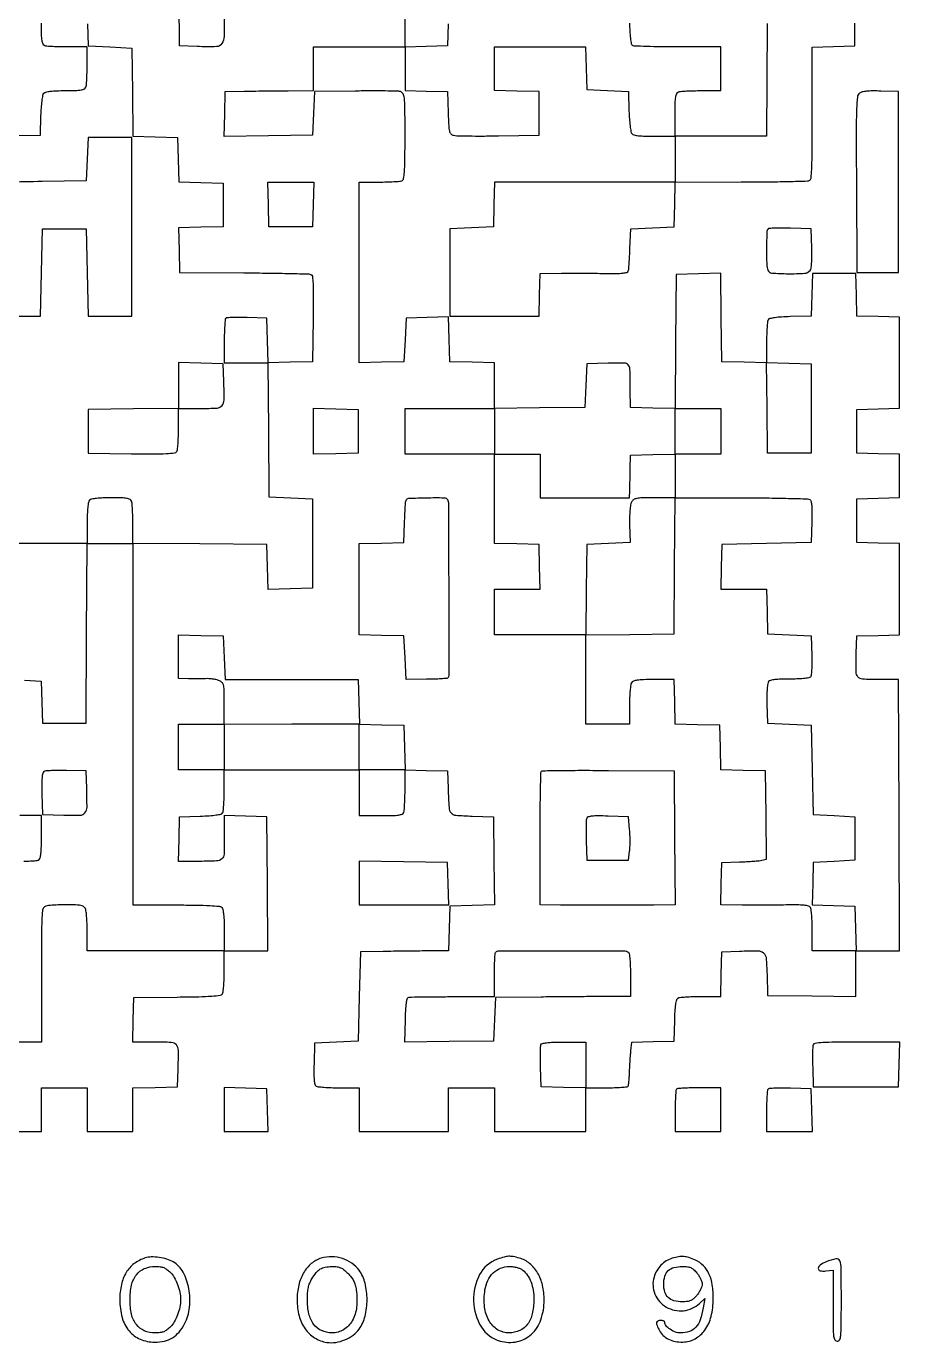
# Model space of a CAD drawing. Extents: x 179 to 1071, y 112 to 1107.
# Drawn here: x 651 to 1071, y 112 to 746 of the extents above; entities that cross this region are included whole.
import ezdxf

# ---------------------------------------------------------------- set-up
doc = ezdxf.new("R2010")
doc.units = 0

msp = doc.modelspace()

# ---------------------------------------------------------------- linework, layer by layer
for points in [[(745.998274, 756.278436, -0.004243), (745.929887, 741.100851, -0.141342), (744.886706, 737.653152, -0.24712), (742.244869, 736.169781, -0.015449), (733, 736.204946), (724.5, 736.5), (724.230498, 758.25)], [(853.782735, 747.141929), (853.5, 736.5), (843.25, 736.215017), (833, 735.930034), (833, 756.383229, 0.002766)], [(635.75, 693.230498), (657.5, 693.5), (657.790118, 702.945876, -0.010217), (657.980158, 706.65896, -0.013854), (658.312947, 710.000112, -0.010763), (658.722996, 712.740901, -0.131421), (659.162563, 713.695876, -0.160543), (660.121827, 714.29689, -0.029015), (662.218642, 714.685644, -0.022826), (665.246787, 714.927386, -0.008505), (669.515456, 715, 0.006325), (674.417502, 715.062015, 0.033385), (677.093468, 715.309025, 0.068138), (678.640217, 715.778789, 0.195813), (679.393011, 716.581787, 0.070946), (679.631778, 717.626193, 0.006338), (679.821697, 720.31865, 0.008159), (679.955669, 723.550804, 0.006277), (680, 727.081787), (680, 736), (670.581787, 736, -0.005951), (666.859224, 736.044305, -0.007831), (663.465525, 736.178303, -0.005915), (660.638111, 736.367894, -0.07203), (659.581787, 736.606989, -0.204332), (658.768657, 737.394702, -0.06356), (658.30322, 739.068571, -0.030639), (658.059802, 741.994573, -0.005435), (658, 747.495698)], [(636, 214), (658, 214), (658, 224.5), (658, 235), (669, 235), (680, 235), (680, 224.5), (680, 214), (691, 214), (702, 214), (702, 224.466168), (702, 234.932337), (712.75, 235.216168), (723.5, 235.5), (723.795054, 244, 0.009943), (723.9279, 252.967356, 0.180053), (722.931202, 255.604424, 0.2029), (720.496251, 256.789002, 0.013105), (712.447116, 257), (701.932337, 257), (702.216168, 267.75), (702.5, 278.5), (723.409228, 278.698619, 0.002817), (733.806455, 278.855962, 0.012035), (740.00521, 279.13407, 0.012627), (744.063125, 279.517286, 0.225229), (745.143915, 280.198619, 0.115145), (745.470651, 281.13425, 0.007691), (745.731394, 283.981782, 0.01076), (745.918688, 287.420453, 0.007831), (745.984687, 291.25), (746, 301), (756.513853, 301), (767.027706, 301), (766.763853, 333.25), (766.5, 365.5), (756.25, 365.784983), (746, 366.069966), (745.9181, 362.784983, 0.00602), (745.896805, 361.132618, 0.00216), (745.904983, 358.778646, 0.002143), (745.936159, 356.198014, 0.002538), (745.988454, 353.759345, -0.018971), (745.915774, 347.396801, -0.208328), (744.807458, 345.160603, -0.165396), (742.279941, 344.174307, -0.011057), (734.398781, 344), (723.932337, 344), (724.216168, 354.75), (724.5, 365.5), (734.464966, 365.788805, 0.00836), (738.800174, 365.987032, 0.019108), (742.055937, 366.315749, 0.01918), (744.411, 366.737468, 0.199883), (745.199653, 367.288805, 0.117226), (745.504905, 368.172107, 0.006962), (745.747767, 371.008274, 0.010173), (745.922789, 374.426877, 0.007309), (745.984687, 378.25), (746, 388), (778.5, 388), (811, 388), (811, 377), (811, 366), (821.393011, 366, 0.005351), (826.960143, 366.059586, 0.030363), (829.913621, 366.30265, 0.063068), (831.601595, 366.76761, 0.205218), (832.393011, 367.581787, 0.072102), (832.632129, 368.638915, 0.005887), (832.821697, 371.475801, 0.007809), (832.955696, 374.880803, 0.005929), (833, 378.616771), (833, 388.069966), (843.25, 387.784983), (853.5, 387.5), (853.75078, 379, 0.008001), (854.167162, 369.85434, 0.165236), (855.196667, 367.34273, 0.196929), (857.49116, 366.190479, 0.012174), (865.2603, 365.784869), (875.5, 365.5), (875.769789, 344.284032), (876.039577, 323.068065), (865.269789, 322.784032), (854.5, 322.5), (854.216168, 311.75), (853.932337, 301), (843.716168, 300.878498, -0.000018), (839.011865, 300.822715, -0.00001), (833.269749, 300.754941, -0.00001), (827.453221, 300.686515, -0.000016), (822.5, 300.628498), (811.5, 300.5), (811, 279), (810.5, 257.5), (800, 257), (789.5, 256.5), (789.211769, 246.582645, 0.006827), (789.138177, 241.804805, 0.023663), (789.278982, 238.717063, 0.033714), (789.604266, 236.705135, 0.19692), (790.211769, 235.847958, 0.115445), (791.139851, 235.524351, 0.007585), (793.985645, 235.266219, 0.010675), (797.421391, 235.080714, 0.007755), (801.25, 235.015313), (811, 235), (811, 224.5), (811, 214), (832.5, 214), (854, 214), (854, 224.5), (854, 235), (865, 235), (876, 235), (876, 224.5), (876, 214), (898, 214), (920, 214), (920, 224.5), (920, 235), (929.940983, 235, 0.00746), (933.786464, 235.057378, 0.011518), (937.105837, 235.233054, 0.00599), (939.864695, 235.476159, 0.233445), (940.372299, 235.793375, 0.10677), (940.574085, 236.362294, 0.00702), (940.773561, 238.103455, 0.009921), (940.942349, 240.203897, 0.007236), (941.049745, 242.543375, -0.005029), (941.157143, 245.132315, -0.003738), (941.325846, 247.988754, -0.003778), (941.525526, 250.681363, -0.008533), (941.726907, 252.716215), (942.216955, 256.932429), (952.358477, 257.216215), (962.5, 257.5), (962.788805, 267.464966, -0.00836), (962.987032, 271.800174, -0.019108), (963.315749, 275.055937, -0.01918), (963.737468, 277.411, -0.199883), (964.288805, 278.199653, -0.117134), (965.171517, 278.504879, -0.006997), (967.998336, 278.747767, -0.010202), (971.406013, 278.922787, -0.007334), (975.216168, 278.984687), (984.932337, 279), (985.216168, 289.75), (985.5, 300.5), (994, 300.795054, -0.010012), (1002.86687, 300.925177, -0.174565), (1005.533568, 299.948742, -0.200378), (1006.781878, 297.54295, -0.013827), (1007.215131, 289.7397), (1007.5, 279.5), (1028.75, 279.230112), (1050, 278.960225), (1050, 289.980112), (1050, 301), (1060.507242, 301), (1071.014483, 301), (1070.757242, 366.25), (1070.5, 431.5), (1060.704844, 431.5, -0.013476), (1053.2306, 431.701484, -0.207462), (1050.977276, 432.826381, -0.175915), (1050.063646, 435.326274, -0.009205), (1050.204946, 444), (1050.5, 452.5), (1060.75, 452.784983), (1071, 453.069966), (1071, 475), (1071, 496.930034), (1060.75, 497.215017), (1050.5, 497.5), (1050.5, 508), (1050.5, 518.5), (1060.75, 518.784983), (1071, 519.069966), (1071, 529.5), (1071, 539.930034), (1060.75, 540.215017), (1050.5, 540.5), (1050.5, 551), (1050.5, 561.5), (1060.75, 561.784983), (1071, 562.069966), (1071, 584), (1071, 605.930034), (1060.75, 606.215017), (1050.5, 606.5), (1050.215017, 616.75), (1049.930034, 627), (1039.5, 627), (1029.069966, 627), (1028.784983, 616.75), (1028.5, 606.5), (1018.535034, 606.211195, 0.00836), (1014.199826, 606.012968, 0.019108), (1010.944063, 605.684251, 0.01918), (1008.589, 605.262532, 0.199883), (1007.800347, 604.711195, 0.117316), (1007.495069, 603.827306, 0.006928), (1007.252233, 600.981788, 0.010144), (1007.077209, 597.552258, 0.007284), (1007.015313, 593.716168), (1007, 583.932337), (996.25, 584.216168), (985.5, 584.5), (985.230014, 605.783629), (984.960029, 627.067258), (974.230014, 626.783629), (963.5, 626.5), (963.236102, 594.216309), (962.972205, 561.932619), (952.236102, 562.216309), (941.5, 562.5), (941.423623, 571, 0.00447), (941.245561, 580.932564, 0.168768), (940.464351, 583.000178, 0.220915), (938.612387, 583.872758, 0.008316), (930.75, 583.784983), (920.5, 583.5), (920, 573), (919.5, 562.5), (897.75, 562.230498), (876, 561.960995), (876, 572.946666), (876, 583.932337), (865.25, 584.216168), (854.5, 584.5), (854.215817, 595.284606), (853.931635, 606.069211), (843.715817, 605.784606), (833.5, 605.5), (833, 595), (832.5, 584.5), (821.75, 584.216168), (811, 583.932337), (811, 627.466168), (811, 671), (820.418213, 671, 0.005951), (824.140776, 671.044305, 0.007831), (827.534475, 671.178303, 0.005915), (830.361889, 671.367894, 0.07203), (831.418213, 671.606989, 0.2572), (832.301348, 672.653567, 0.030988), (832.723786, 675.753028, 0.01627), (832.950205, 681.276688, 0.002108), (833, 693.087937, 0.001383), (832.961636, 706.953518, 0.024778), (832.716432, 711.400814, 0.098468), (832.06496, 713.499931, 0.211225), (830.75, 714.514659, 0.054895), (829.159317, 714.724598, 0.002293), (823.432813, 714.821708, 0.003942), (816.634166, 714.85221, 0.002788), (809, 714.783711), (789.5, 714.5), (789, 704), (788.5, 693.5), (767.215966, 693.230013), (745.931931, 692.960027), (746.215966, 703.730013), (746.5, 714.5), (755.5, 714.698134, -0.001761), (759.813321, 714.777895, -0.000801), (765.454688, 714.853302, -0.000793), (771.402094, 714.913838, -0.00109), (776.75, 714.948134), (789, 715), (789, 725.5), (789, 736), (811, 736), (833, 736), (833, 725.534983), (833, 715.069966), (843.25, 714.784983), (853.5, 714.5), (853.784869, 704.2603, 0.004124), (854.012707, 697.944999, 0.045906), (854.354294, 695.449919, 0.136997), (855.045047, 694.185819, 0.140303), (856.284869, 693.476589, 0.055026), (857.854707, 693.269945, 0.002238), (863.57743, 693.175721, 0.003889), (870.368311, 693.147147, 0.002744), (878, 693.216289), (897.5, 693.5), (897.5, 704), (897.5, 714.5), (886.75, 714.783832), (876, 715.067663), (876, 725.533832), (876, 736), (897.965017, 736), (919.930034, 736), (920.215017, 725.75), (920.5, 715.5), (930.5, 715), (940.5, 714.5), (940.790118, 705.054124, 0.010217), (940.980158, 701.34104, 0.013854), (941.312947, 697.999888, 0.010763), (941.722996, 695.259099, 0.131421), (942.162563, 694.304124, 0.163434), (943.144506, 693.69658, 0.027915), (945.338284, 693.310401, 0.021862), (948.534962, 693.07111, 0.00775), (953.122445, 693), (963, 693), (963, 682), (963, 671), (919.533832, 671), (876.067663, 671), (875.783832, 660.25), (875.5, 649.5), (865, 649), (854.5, 648.5), (854.5, 627.5), (854.5, 606.5), (876, 606.5), (897.5, 606.5), (897.784983, 616.75), (898.069966, 627), (908.284983, 627.085939, -0.001926), (912.971979, 627.107318, -0.001086), (918.657781, 627.099004, -0.001084), (924.394585, 627.065718, -0.001777), (929.252143, 627.009735, 0.005729), (934.579633, 626.990445, 0.023908), (937.782714, 627.168859, 0.037111), (939.758486, 627.523568, 0.251347), (940.464462, 628.173796, 0.061194), (940.661072, 629.088365, 0.003669), (940.89274, 631.901053, 0.00546), (941.108025, 635.264428, 0.004002), (941.276227, 639), (941.627816, 648.5), (952.063908, 649), (962.5, 649.5), (962.783832, 660.25), (963.067663, 671), (994.783832, 671.015313, 0.00236), (1007.032137, 671.079042, 0.003709), (1017.554189, 671.261519, 0.001024), (1026.700669, 671.506759, 0.135001), (1027.762345, 671.831959, 0.230492), (1028.415381, 672.892058, 0.011445), (1028.73552, 677.087934, 0.011495), (1028.928114, 683.447939, 0.002719), (1028.94772, 694.066647, -0.000415), (1028.922998, 703.021714, -0.000385), (1028.912344, 712.204614, -0.000384), (1028.915428, 720.375113, -0.001295), (1028.935375, 725.715017), (1029, 735.930034), (1039.25, 736.215017), (1049.5, 736.5), (1049.5, 747.5)], [(680.216447, 747.222527), (680.5, 736.5), (691, 736), (701.5, 735.5), (701.76979, 714.283631), (702.03958, 693.067262), (712.76979, 692.783631), (723.5, 692.5), (723.783492, 681.783492), (724.066984, 671.066984), (734.783492, 670.783492), (745.5, 670.5), (745.5, 660), (745.5, 649.5), (734.716515, 649.215829), (723.93303, 648.931657), (724.216515, 638.215829), (724.5, 627.5), (755.439733, 627.284181, -0.001514), (767.395095, 627.164578, -0.002369), (777.681791, 626.981768, -0.000636), (786.646961, 626.768539, -0.085547), (787.710093, 626.557753, -0.279473), (788.416736, 625.646028, -0.016135), (788.718787, 621.972577, -0.013202), (788.856927, 616.062738, -0.002495), (788.77036, 605.273572), (788.5, 584.5), (777.736192, 584.216028), (766.972383, 583.932056), (767.236192, 551.716028), (767.5, 519.5), (778, 519), (788.5, 518.5), (788.5, 497), (788.5, 475.5), (777.784171, 475.216515), (767.068343, 474.93303), (766.784171, 485.716515), (766.5, 496.5), (734.25, 496.763853), (702, 497.027706), (702, 506.432066, 0.005959), (701.955694, 510.149321, 0.007839), (701.821697, 513.538545, 0.005926), (701.632097, 516.362208, 0.072001), (701.393011, 517.418213, 0.195123), (700.642994, 518.220382, 0.068495), (699.105917, 518.690477, 0.033615), (696.449162, 518.937794, 0.006405), (691.593011, 519, 0.009539), (687.62258, 518.924249, 0.019202), (684.499944, 518.684733, 0.020076), (682.177004, 518.321527, 0.148618), (681.2, 517.8, 0.150969), (680.671932, 516.799696, 0.019349), (680.311224, 514.369558, 0.018472), (680.074295, 511.071747, 0.008695), (680, 506.8), (680, 497), (658.5, 497), (637, 497)], [(1007.241388, 747.25), (1006.982775, 693), (984.991388, 693), (963, 693), (963, 703.393011, -0.005351), (963.059586, 708.960143, -0.030363), (963.30265, 711.913621, -0.063068), (963.76761, 713.601595, -0.205218), (964.581787, 714.393011, -0.07203), (965.638111, 714.632106, -0.005915), (968.465525, 714.821697, -0.007831), (971.859224, 714.955695, -0.005951), (975.581787, 715), (985, 715), (985, 725.5), (985, 736), (964.25, 736.015313, -0.003304), (956.222497, 736.074289, -0.005117), (949.292655, 736.241942, -0.001783), (943.335233, 736.468357, -0.145485), (942.469677, 736.765313, -0.201635), (942.051175, 737.442695, -0.009114), (941.668992, 740.209597, -0.014045), (941.360762, 743.58956, -0.009475), (941.190775, 747.458846, 0.008312)], [(636, 606.5), (657.5, 606.5), (658, 627.5), (658.5, 648.5), (669, 648.5), (679.5, 648.5), (680, 627.5), (680.5, 606.5), (691, 606.5), (701.5, 606.5), (701.5, 649.5), (701.5, 692.5), (691, 692.5), (680.5, 692.5), (680, 682), (679.5, 671.5), (658.361515, 671.230437, 0.003604), (641.653032, 670.896911, 0.129621)], [(649.859204, 431.214292), (657.932828, 430.746918), (658.216414, 420.623459), (658.5, 410.5), (669, 410.5), (679.5, 410.5), (679.760623, 453.75), (680.021245, 497), (691.010623, 497), (702, 497), (702, 410), (702, 323), (722.8, 323, -0.003169), (732.593081, 322.937931, -0.010454), (739.045513, 322.721154, -0.00933), (743.538104, 322.391927, -0.175156), (744.8, 321.8, -0.150969), (745.328068, 320.799696, -0.019349), (745.688776, 318.369558, -0.018472), (745.925705, 315.071747, -0.008695), (746, 310.8), (746, 301), (734.5, 300.961538, -0.000245), (729.334233, 300.946795, -0.000154), (723.29375, 300.934375, -0.000154), (717.348178, 300.925817, -0.000283), (712.5, 300.923077, -0.000286), (707.685807, 300.925827, -0.000162), (701.853125, 300.934375, -0.000161), (695.972962, 300.946792, -0.000266), (691, 300.961538), (680, 301), (680, 310.8, 0.008695), (679.925705, 315.071747, 0.018472), (679.688776, 318.369558, 0.019349), (679.328068, 320.799696, 0.150969), (678.8, 321.8, 0.186531), (676.284569, 322.913003, 0.014669), (668.832008, 323.050262, 0.014071), (661.366264, 322.758508, 0.205542), (659.070167, 321.584546, 0.153485), (658.503437, 320.198465, 0.008897), (658.198849, 315.572281, 0.010014), (658.015811, 309.01896, 0.003258), (658.002445, 299.334546, -0.00046), (658.039395, 290.569556, -0.00041), (658.061938, 281.462336, -0.000411), (658.068756, 273.274824, -0.001275), (658.054722, 267.75), (658, 257), (646.939812, 257)], [(649.470775, 344.044332, 0.008183), (652.691626, 344.178303, 0.00637), (655.374672, 344.368246, 0.070866), (656.418213, 344.606989, 0.205218), (657.23239, 345.398405, 0.063068), (657.69735, 347.086379, 0.030363), (657.940414, 350.039857, 0.005351), (658, 355.606989), (658, 366), (647.56992, 366)]]:
    msp.add_lwpolyline(points, format="xyb")
for points in [[(1051.748341, 713.785438, 0.211085), (1050.706026, 711.947752, 0.01647), (1050.319664, 706.184982, 0.009088), (1050.155267, 695.801497, 0.000833), (1050.258747, 670), (1050.5, 627.5), (1060.5, 627.5), (1070.5, 627.5), (1070.5, 671), (1070.5, 714.5), (1061.989595, 714.785438, 0.010027), (1058.091417, 714.837964, 0.022693), (1055.145558, 714.684766, 0.028725), (1052.99109, 714.34863, 0.107052)], [(1007.699448, 648.366114, 0.193916), (1007.111482, 646.984389, 0.003642), (1007.015721, 638.9762, 0.006249), (1007.075827, 631.294411, 0.086738), (1007.606989, 628.581787, 0.291576), (1009.49595, 627.184254, 0.015142), (1017.406284, 626.87348, 0.016944), (1025.28891, 627.069793, 0.207735), (1027.916414, 628.399285, 0.132968), (1028.412685, 629.486141, 0.020746), (1028.703614, 631.849829, 0.018924), (1028.84141, 635.042317, 0.009044), (1028.788859, 639.149285), (1028.5, 648.5), (1018.449448, 648.782781, 0.006672), (1014.547259, 648.840477, 0.010046), (1011.145783, 648.777033, 0.005301), (1008.300668, 648.636532, 0.183378)], [(746.700461, 605.367127, 0.177417), (746.420396, 604.763196, 0.00491), (746.20576, 601.83701, 0.009524), (746.050742, 598.343969, 0.006326), (746, 594.333333), (746, 584), (756.533832, 584), (767.067663, 584), (766.783832, 594.75), (766.5, 605.5), (756.950461, 605.783794, 0.007041), (753.240283, 605.841782, 0.010544), (750.000338, 605.778463, 0.005798), (747.297812, 605.637197, 0.182377)], [(724, 573.053334), (724, 562.039005), (702.25, 561.769502), (680.5, 561.5), (680.5, 551), (680.5, 540.5), (701.428109, 540.22917, 0.002701), (711.928451, 540.150006, 0.012029), (718.091209, 540.285113, 0.012869), (722.095412, 540.572759, 0.230932), (723.162796, 541.22917, 0.115844), (723.482259, 542.147219, 0.007444), (723.73694, 544.990756, 0.010563), (723.920078, 548.422631, 0.007655), (723.984687, 552.25), (724, 562), (734.480948, 562, 0.01319), (742.50249, 562.211645, 0.203196), (744.933469, 563.397028, 0.179688), (745.928151, 566.034911, 0.009927), (745.795054, 575), (745.5, 583.5), (734.75, 583.783832), (724, 584.067663)], [(876, 551), (876, 540), (887, 540), (898, 540), (898, 529.5), (898, 519), (919.5, 519), (941, 519), (941.153471, 522.75, 0.003032), (941.219104, 524.633143, 0.001098), (941.290215, 527.307812, 0.001088), (941.355269, 530.236536, 0.001296), (941.403471, 533), (941.5, 539.5), (952.25, 539.783832), (963, 540.067663), (963, 551.033832), (963, 562), (974, 562), (985, 562), (985, 551), (985, 540), (974, 540), (963, 540), (963, 529.5), (963, 519), (994.75, 518.984687, -0.002405), (1007.01307, 518.919798, -0.003774), (1017.551855, 518.733781, -0.00106), (1026.706342, 518.483638, -0.134791), (1027.788231, 518.152042, -0.19692), (1028.395734, 517.294865, -0.033714), (1028.721018, 515.282937, -0.023663), (1028.861823, 512.195195, -0.006827), (1028.788231, 507.417355), (1028.5, 497.5), (1007, 497), (985.5, 496.5), (985.216168, 485.75), (984.932337, 475), (995.932337, 475), (1006.932337, 475), (1007.216168, 464.25), (1007.5, 453.5), (1018, 453), (1028.5, 452.5), (1028.789648, 443.089648, -0.009691), (1028.832347, 439.340226, -0.014937), (1028.709588, 436.099833, -0.011279), (1028.473519, 433.492501, -0.169739), (1028.083692, 432.683692, -0.163598), (1027.296991, 432.292868, -0.010678), (1024.734505, 431.995848, -0.014619), (1021.603509, 431.792655, -0.010339), (1018.080285, 431.740175, 0.008776), (1013.937273, 431.691414, 0.023347), (1010.988235, 431.466838, 0.02981), (1008.943312, 431.089876, 0.160399), (1007.997382, 430.496845, 0.140218), (1007.559312, 429.500147, 0.015443), (1007.296146, 426.993461, 0.016615), (1007.165014, 423.75674, 0.009537), (1007.211141, 419.850715), (1007.5, 410.5), (1018, 410), (1028.5, 409.5), (1029, 388), (1029.5, 366.5), (1039.5, 366), (1049.5, 365.5), (1049.5, 355), (1049.5, 344.5), (1039.5, 344), (1029.5, 343.5), (1029.215407, 333.285365), (1028.930815, 323.07073), (1039.215407, 322.785365), (1049.5, 322.5), (1049.783832, 311.75), (1050.067663, 301), (1039.533832, 301), (1029, 301), (1028.984687, 310.75, 0.007993), (1028.917412, 314.581548, 0.010939), (1028.726302, 318.026457, 0.007917), (1028.45999, 320.877782, 0.114509), (1028.126581, 321.829429, 0.196609), (1027.220955, 322.472579, 0.032607), (1025.067193, 322.829141, 0.022473), (1021.717902, 323.009962, 0.006044), (1016.391893, 322.99349, -0.001772), (1011.475564, 322.936275, -0.001086), (1005.67828, 322.901944, -0.001088), (999.938622, 322.892906, -0.001939), (995.215017, 322.914061), (984.930034, 323), (985.215017, 333.25), (985.5, 343.5), (994, 343.75078, 0.004883), (997.420749, 343.885152, 0.00568), (1000.669884, 344.081597, 0.005082), (1003.412997, 344.30679, 0.033635), (1004.769818, 344.524806), (1007.039636, 345.048052), (1006.769818, 366.274026), (1006.5, 387.5), (995.783492, 387.783492), (985.066984, 388.066984), (984.783492, 398.783492), (984.5, 409.5), (973.783492, 409.783492), (963.066984, 410.066984), (962.783492, 420.783492), (962.5, 431.5), (952.712919, 431.5, 0.00665), (947.739107, 431.433843, 0.028066), (944.767521, 431.187479, 0.048144), (942.919948, 430.74503, 0.170654), (941.978232, 430, 0.109035), (941.605034, 428.965489, 0.009918), (941.304487, 426.223437, 0.012476), (941.090353, 422.902151, 0.009445), (941.015313, 419.25), (941, 410), (930.5, 410), (920, 410), (920, 431.5), (920, 453), (898, 453), (876, 453), (876, 464), (876, 475), (887.033832, 475), (898.067663, 475), (897.783832, 485.75), (897.5, 496.5), (886.75, 496.783832), (876, 497.067663), (876, 518.533832), (876, 540), (854.5, 540), (833, 540), (833, 551), (833, 562), (854.5, 562), (876, 562)], [(853.435251, 518.104767, -0.138747), (853.936536, 516.34722, -0.000138), (854.012266, 475.011073, -0.000103), (854.068371, 433.443516, -0.19921), (853.568784, 432.23545, -0.18058), (853.131672, 432.035992, -0.002835), (850.348254, 431.854504, -0.007104), (847.078114, 431.706481, -0.004596), (843.290434, 431.623768), (833.5, 431.5), (833, 442), (832.5, 452.5), (821.75, 452.783832), (811, 453.067663), (811, 475), (811, 496.932337), (821.75, 497.216168), (832.5, 497.5), (832.766667, 507, -0.004064), (832.901725, 510.730129, -0.005607), (833.08776, 514.076563, -0.003647), (833.295521, 516.877413, -0.066498), (833.485282, 517.75, -0.303405), (834.852551, 518.756785, -0.006942), (843.324166, 519.025132, -0.007427), (851.763696, 519.049831, -0.256752)], [(941.974496, 516.952346, 0.089015), (941.555936, 515.662729, 0.013566), (941.260178, 512.963666, 0.014716), (941.088722, 509.705946, 0.011885), (941.090885, 506.202346), (941.303145, 497.5), (930.901572, 497), (920.5, 496.5), (920.230442, 474.730055), (919.960884, 452.960111), (941.230442, 453.230055), (962.5, 453.5), (962.763664, 486.25), (963.027329, 519), (953.048848, 519, 0.004938), (947.158627, 518.941826, 0.040793), (944.4965, 518.671242, 0.100306), (942.98938, 518.064419, 0.124812)], [(746, 442), (746.5, 431.5), (778.5, 431.5), (810.5, 431.5), (810.783492, 420.783492), (811.066984, 410.066984), (821.783492, 409.783492), (832.5, 409.5), (832.783832, 398.75), (833.067663, 388), (822.033832, 388), (811, 388), (811, 398.999783), (811, 409.999567), (778.5, 409.970874), (746, 409.942181), (746, 398.97109), (746, 388), (735, 388), (724, 388), (724, 399), (724, 410), (735, 410), (746, 410), (746, 420.024751, 0.00376), (745.950246, 426.641344, 0.056819), (745.655977, 428.917788, 0.161357), (744.877685, 430.153615, 0.081554), (743.268344, 431.088075, 0.037884), (741.969799, 431.47217, 0.019745), (740.305599, 431.761907, 0.019521), (738.564973, 431.925749, 0.028127), (737.018344, 431.923547, -0.008568), (735.334545, 431.855269, -0.003934), (733.138201, 431.821166, -0.003894), (730.825738, 431.821467, -0.005375), (728.75, 431.860223), (724, 432), (724, 442.533832), (724, 453.067663), (734.75, 452.783832), (745.5, 452.5)], [(659.211769, 387.1713, 0.194409), (658.60482, 386.304382, 0.033527), (658.279413, 384.284794, 0.023597), (658.138468, 381.191727, 0.006852), (658.211769, 376.417355), (658.5, 366.5), (668.722245, 366.215323, 0.013848), (676.5543, 366.214168, 0.210395), (678.951391, 367.349379, 0.179386), (679.934656, 369.971409, 0.009619), (679.795054, 379), (679.5, 387.5), (670, 387.753945, 0.008497), (666.267186, 387.790269, 0.011674), (662.912207, 387.687545, 0.00849), (660.137493, 387.490389, 0.12262)], [(962.763853, 355.25), (963.027706, 323), (952.763853, 322.926805, -0.00126), (944.527276, 322.888824, -0.000694), (934.455126, 322.881746, -0.00058), (922.339842, 322.904102, -0.000334), (907.75, 322.957682), (898, 323), (898, 354.833333, -0.002001), (898.049029, 367.086392, -0.003231), (898.199888, 377.515513, -0.000593), (898.402981, 386.698691, -0.192864), (898.680468, 387.347135, -0.194926), (899.328722, 387.621499, -0.000608), (908.434599, 387.750224, -0.003285), (918.778546, 387.815907, -0.002034), (930.930468, 387.763802), (962.5, 387.5)], [(920.44275, 364.711405, 0.081149), (920.248444, 363.774362, 0.00524), (920.158923, 360.981301, 0.007536), (920.137209, 357.634347, 0.00554), (920.210159, 353.924983), (920.5, 344.5), (930.5, 344.5), (940.5, 344.5), (941.08534, 348.886315, 0.022863), (941.269448, 350.99849, 0.010307), (941.326793, 353.780045, 0.01018), (941.266834, 356.724741, 0.013684), (941.08534, 359.386315), (940.5, 365.5), (930.732592, 365.786422, 0.006215), (925.820487, 365.869374, 0.027145), (922.9185, 365.724677, 0.046335), (921.158442, 365.373938, 0.232847)], [(940.5, 300.234687, -0.205709), (940.899526, 299.555004, -0.008718), (941.207694, 296.718379, -0.013689), (941.427943, 293.249169, -0.009006), (941.5, 289.249187), (941.5, 278.998375), (931, 278.93878, 0.000384), (925.512826, 278.903423, 0.000114), (917.121875, 278.840998, 0.000114), (907.692912, 278.766548, 0.000123), (898.5, 278.689593), (876.5, 278.5), (876, 268), (875.5, 257.5), (854.215966, 257.230013), (832.931931, 256.960027), (833.215966, 267.730013, -0.005123), (833.423484, 273.395584, -0.028836), (833.739332, 276.406705, -0.060197), (834.221522, 278.068446, -0.276382), (835, 278.63465, -0.019076), (836.11052, 278.691758, -0.000367), (841.860938, 278.763631, -0.000887), (848.572988, 278.83069, -0.000594), (856.25, 278.88465), (876, 279), (876, 289.333333, -0.006022), (876.048276, 293.341612, -0.009111), (876.195833, 296.827083, -0.004516), (876.399803, 299.754503, -0.178563), (876.666667, 300.333333, -0.198958), (878.26812, 300.996512, -0.000342), (908.457896, 300.970528, -0.000409), (938.482982, 300.899539, -0.15893)], [(920, 245.966168), (920, 234.932337), (909.25, 235.216168), (898.5, 235.5), (898.210159, 244.924983, -0.005394), (898.136178, 248.631743, -0.007376), (898.154817, 251.970602, -0.005045), (898.239658, 254.758353, -0.081654), (898.428774, 255.674983, -0.241018), (899.150647, 256.322788, -0.034741), (901.157558, 256.706476, -0.023677), (904.342601, 256.936534, -0.00619), (909.468615, 257), (920, 257)], [(1029.428774, 255.674983, 0.081654), (1029.239658, 254.758353, 0.005045), (1029.154817, 251.970602, 0.007376), (1029.136178, 248.631743, 0.005394), (1029.210159, 244.924983), (1029.5, 235.5), (1050, 235.5), (1070.5, 235.5), (1070.783832, 246.25), (1071.067663, 257), (1050.502447, 257, 0.002631), (1039.97284, 256.944601, 0.013068), (1034.058858, 256.727711, 0.015137), (1030.329498, 256.379632, 0.277041)], [(963.666667, 234.333333, 0.177413), (963.400114, 233.758552, 0.004912), (963.195833, 230.973958, 0.009526), (963.048294, 227.649913, 0.006327), (963, 223.833333), (963, 214), (974, 214), (985, 214), (985, 224.5), (985, 235), (974.666667, 235, 0.006022), (970.658388, 234.951724, 0.009111), (967.172917, 234.804167, 0.004516), (964.245497, 234.600197, 0.178563)], [(1007.699448, 234.366114, 0.176241), (1007.420111, 233.767337, 0.005323), (1007.205463, 230.983588, 0.009942), (1007.050687, 227.652202, 0.006636), (1007, 223.833333), (1007, 214), (1018.034983, 214), (1029.069966, 214), (1028.784983, 224.25), (1028.5, 234.5), (1018.449448, 234.782781, 0.006672), (1014.547259, 234.840477, 0.010046), (1011.145783, 234.777033, 0.005301), (1008.300668, 234.636532, 0.183378)], [(707.913572, 153.088032, 0.085036), (702.636162, 150.344995, 0.094208), (698.789788, 146.08083, 0.083832), (696.477897, 140.272317, 0.05293), (695.705882, 133, 0.065616), (696.831261, 124.461472, 0.106939), (700.161122, 117.989075, 0.12112), (705.515477, 113.989974, 0.100446), (712.505462, 112.571429, 0.056533), (717.214517, 113.105567, 0.081381), (721.089592, 114.690713, 0.080995), (724.269033, 117.436469, 0.055444), (726.912266, 121.418154, 0.092132), (729.286825, 129.331321, 0.072457), (728.956148, 138.293724, 0.076983), (726.188282, 146.239408, 0.139223), (721.451286, 151.168444, 0.058464), (718.385158, 152.507645, 0.038556), (714.624865, 153.340354, 0.03904), (710.887441, 153.575431, 0.073745)], [(792.619302, 152.965577, 0.103791), (787.880689, 150.390624, 0.085403), (784.183932, 145.964093, 0.075144), (781.837242, 140.009431, 0.056409), (781.043924, 133, 0.062624), (782.018944, 125.245842, 0.09016), (784.895708, 118.97328, 0.101787), (789.475277, 114.637316, 0.10194), (795.39206, 112.463916, 0.074884), (799.637757, 112.466627, 0.060174), (804.044152, 113.687699, 0.060716), (807.992508, 115.905667, 0.0799), (810.888555, 118.843491, 0.094199), (813.756118, 125.080698, 0.060787), (814.724042, 132.997047, 0.060795), (813.759951, 140.912516, 0.094312), (810.895341, 147.14698, 0.085873), (807.426714, 150.583131, 0.075428), (802.851299, 152.843169, 0.073795), (797.715203, 153.676787, 0.076272)], [(877.5, 152.503716, 0.189598), (868.896264, 145.058848, 0.12957), (865.978985, 132.314585, 0.13015), (869.725237, 119.829776, 0.191646), (878.78926, 113.056746, 0.116714), (886.969309, 112.805894, 0.137845), (893.830208, 116.340187, 0.122881), (898.377412, 123.332215, 0.082331), (899.978038, 132.782119, 0.057337), (899.180141, 139.937374, 0.076938), (896.768307, 145.990315, 0.087556), (892.952516, 150.453, 0.104818), (888.056846, 153.000752, 0.020052), (885.019922, 153.714614, 0.059525), (882.889581, 153.867969, 0.056344), (880.719483, 153.518614, 0.016597)], [(961.619302, 152.965577, 0.067202), (958.737924, 151.661099, 0.060769), (956.194902, 149.601669, 0.059613), (954.17997, 146.949021, 0.059929), (952.852037, 143.900479, 0.172085), (953.259494, 135.714566, 0.165494), (958.733121, 129.455835, 0.159681), (967.057274, 127.70324, 0.160909), (974.774136, 131.226118), (977.228017, 133.5), (976.495761, 129, -0.040811), (975.094738, 123.345676, -0.103499), (972.963234, 119.713848, -0.128276), (969.875567, 117.696875, -0.081049), (965.604697, 117, -0.088062), (963.108326, 117.443109, -0.061927), (960.565953, 118.750708, -0.066041), (958.629547, 120.485821, -0.178944), (958, 122.188561, 0.224222), (957.853311, 122.499221, 0.075913), (957.4125, 122.76164, 0.057747), (956.765859, 122.940645, 0.038693), (956, 123, 0.101606), (954.66564, 122.726014, 0.267439), (954.101158, 121.972768, 0.128461), (954.288229, 120.596019, 0.021672), (955.414686, 118.164978, 0.082781), (957.229099, 115.740384, 0.076441), (959.778492, 113.956324, 0.069173), (962.98085, 112.895529, 0.051), (966.709037, 112.597236, 0.12087), (972.652248, 114.195105, 0.113823), (977.335946, 118.385699, 0.093936), (980.325085, 124.95682, 0.058848), (981.356457, 133.366592, 0.038382), (980.86582, 140.145049, 0.070528), (979.287561, 145.43768, 0.086487), (976.59434, 149.347679, 0.092519), (972.793149, 152.007612, 0.025346), (969.616658, 153.259336, 0.059864), (967.129161, 153.77682, 0.063178), (964.672478, 153.676867, 0.031027)], [(1035.75, 151.267125, 0.051658), (1032.812557, 149.690679, 0.233876), (1031.881556, 148.047648, 0.374642), (1032.761914, 146.915379, 0.077459), (1035.5, 146.810207), (1039, 147.218812), (1039, 130.109406, 0.001878), (1039.040854, 119.232196, 0.02722), (1039.279224, 115.388676, 0.105499), (1039.870849, 113.642009, 0.264413), (1041, 113, 0.286287), (1042.1449, 113.714064, 0.089188), (1042.725, 115.75, 0.023375), (1042.960377, 120.192962, 0.001547), (1043, 133, 0.002599), (1042.920787, 148.23689, 0.092115), (1042.239631, 151.701848, 0.364502), (1040.400952, 152.691819, 0.046073)], [(719.982649, 146.171197, -0.064408), (721.943053, 143.628272, -0.041248), (723.552724, 140.258838, -0.040305), (724.628378, 136.555223, -0.050566), (724.988846, 133, -0.050566), (724.628378, 129.444777, -0.040305), (723.552724, 125.741162, -0.041248), (721.943053, 122.371728, -0.064408), (719.982649, 119.828803, -0.035588), (718.357142, 118.419573, -0.067087), (716.843838, 117.57482, -0.064058), (715.113726, 117.13818, -0.029827), (712.799429, 117, -0.098271), (707.51678, 118.04839, -0.132988), (703.678186, 121.004557, -0.109725), (701.382433, 125.990016, -0.053292), (700.633152, 133, -0.053292), (701.382433, 140.009984, -0.109725), (703.678186, 144.995443, -0.132988), (707.51678, 147.95161, -0.098271), (712.799429, 149, -0.029827), (715.113726, 148.86182, -0.064058), (716.843838, 148.42518, -0.067087), (718.357142, 147.580427, -0.035588)], [(805.510276, 145.689724, -0.033317), (807.091958, 143.881939, -0.046829), (808.227214, 142.065494, -0.046583), (809.008687, 140.061998, -0.0325), (809.52382, 137.689724, -0.063702), (809.70139, 129.477134, -0.102495), (807.574125, 122.833694, -0.128697), (803.435214, 118.56662, -0.138314), (797.85, 117.022236, -0.105676), (792.78233, 118.132507, -0.128833), (789.026012, 121.185689, -0.104915), (786.748335, 126.245592, -0.053677), (786.003738, 133.20034, -0.017951), (786.119663, 136.375737, -0.035434), (786.479691, 138.872192, -0.042119), (787.130509, 140.989182, -0.041276), (788.130319, 142.982316, -0.031083), (790.273677, 146.051604, -0.086982), (792.229695, 147.786364, -0.094862), (794.555164, 148.669215, -0.041616), (797.85, 148.968197, -0.031122), (800.257871, 148.835839, -0.071938), (802.003976, 148.369903, -0.06881), (803.592934, 147.413546, -0.026555)], [(889.642039, 147.227764, -0.072277), (891.970527, 144.716966, -0.060895), (893.652071, 141.501168, -0.053575), (894.664366, 137.587543, -0.036532), (895, 133, -0.055237), (894.243402, 126.172301, -0.104734), (891.94997, 121.164089, -0.127279), (888.189298, 118.126329, -0.105679), (883.15, 117.022236, -0.138314), (877.564786, 118.56662, -0.128697), (873.425875, 122.833694, -0.102495), (871.29861, 129.477134, -0.063702), (871.47618, 137.689724, -0.073431), (872.867681, 142.261664, -0.090281), (875.463043, 145.880817, -0.096551), (879.009803, 148.184791, -0.097482), (883.15, 148.977764, -0.031077), (885.059862, 148.849142, -0.033494), (886.890809, 148.484962, -0.036271), (888.478586, 147.930777, -0.067711)], [(973.411106, 145.923275, -0.033268), (974.401913, 144.572873, -0.030286), (975.239512, 143.061039, -0.031607), (975.820565, 141.61545, -0.079918), (976, 140.5, -0.079918), (975.820565, 139.38455, -0.031607), (975.239512, 137.938961, -0.030286), (974.401913, 136.427127, -0.033268), (973.411106, 135.076725, -0.033234), (971.872523, 133.477103, -0.079763), (970.499937, 132.579372, -0.076467), (968.879311, 132.135406, -0.028696), (966.52189, 132, -0.061008), (962.432042, 132.500888, -0.128677), (959.645915, 134.02178, -0.13476), (958.040363, 136.656632, -0.069954), (957.5, 140.5, -0.069954), (958.040363, 144.343368, -0.13476), (959.645915, 146.97822, -0.128677), (962.432042, 148.499112, -0.061008), (966.52189, 149, -0.028696), (968.879311, 148.864594, -0.076467), (970.499937, 148.420628, -0.079763), (971.872523, 147.522897, -0.033234)]]:
    msp.add_lwpolyline(points, format="xyb", close=True)
for points in [[(788.783832, 660.25), (788.5, 649.5), (778, 649.5), (767.5, 649.5), (767.216168, 660.25), (766.932337, 671), (778, 671), (789.067663, 671)], [(1028.5, 562), (1028.5, 540.5), (1018, 540.5), (1007.5, 540.5), (1007.230403, 562.284031), (1006.960806, 584.068061), (1017.730403, 583.784031), (1028.5, 583.5)], [(810.5, 551), (810.5, 540.5), (799.75, 540.216168), (789, 539.932337), (789, 551), (789, 562.067663), (799.75, 561.783832), (810.5, 561.5)], [(811, 333.519888), (811, 323), (832.534983, 323), (854.069966, 323), (853.784983, 333.25), (853.5, 343.5), (832.25, 343.769888), (811, 344.039775)], [(746, 224.534983), (746, 214), (756.534983, 214), (767.069966, 214), (766.784983, 224.25), (766.5, 234.5), (756.25, 234.784983), (746, 235.069966)]]:
    msp.add_lwpolyline(points, close=True)

doc.saveas('drawing.dxf')
